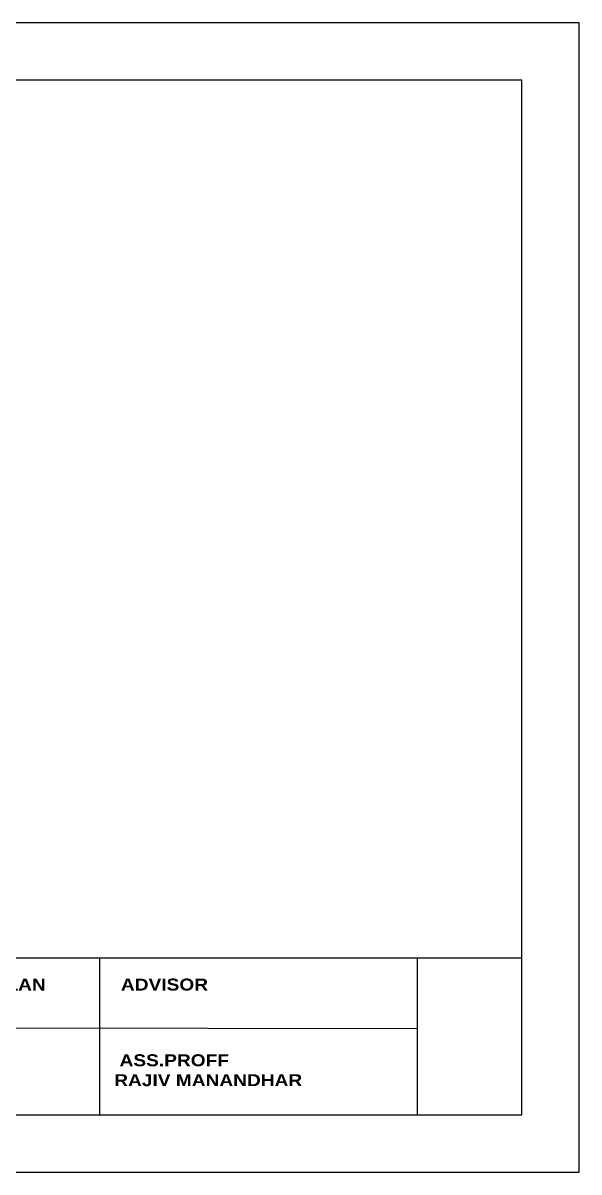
# Model space of a CAD drawing. Header units: inches. Extents: x -301229 to 1083107, y -854236 to 21026.
# Drawn here: x 4982 to 34121, y -637517 to -577285 of the extents above; entities that cross this region are included whole.
import ezdxf

# ---------------------------------------------------------------- set-up
doc = ezdxf.new("R2010")
doc.units = ezdxf.units.IN
doc.header["$MEASUREMENT"] = 0

msp = doc.modelspace()

# ---------------------------------------------------------------- linework, layer by layer
for p, q in [((-48055.23, -626297.75), (31120.77, -626297.75)), ((9001.74, -634551.25), (9001.74, -626332.25)), ((25657.74, -634551.25), (25657.74, -626332.25)), ((-7517.65, -629945.71), (25657.74, -629999.62))]:
    msp.add_line(p, q)
for points in [[(-51055.23, -637516.75), (34120.77, -637516.75), (34120.77, -577284.75), (-51055.23, -577284.75)], [(-48055.23, -634516.75), (31120.77, -634516.75), (31120.77, -580284.75), (-48055.23, -580284.75)]]:
    msp.add_lwpolyline(points, close=True)

# ---------------------------------------------------------------- texts
at = {"char_height": 626.5465, "attachment_point": 1}
for s, width, insert in [('{\\fArial Black|b0|i0|c0|p34; \\P TYPICAL TOP FLOOR PLAN}', 16587.6939, (-7517.65, -626332.71)), ('   \\P{\\fArial Black|b0|i0|c0|p34;    ADVISOR\\P}     ', 16656, (9001.74, -626332.25)), ('  \\P{\\fArial Black|b0|i0|c0|p34;   ASS.PROFF\\P  RAJIV MANANDHAR}', 16587.6939, (9206.99, -630300.7))]:
    msp.add_mtext_dynamic_manual_height_columns(s, width=width, gutter_width=3132.73, heights=[0], dxfattribs=dict(at, insert=insert))

doc.saveas('drawing.dxf')
